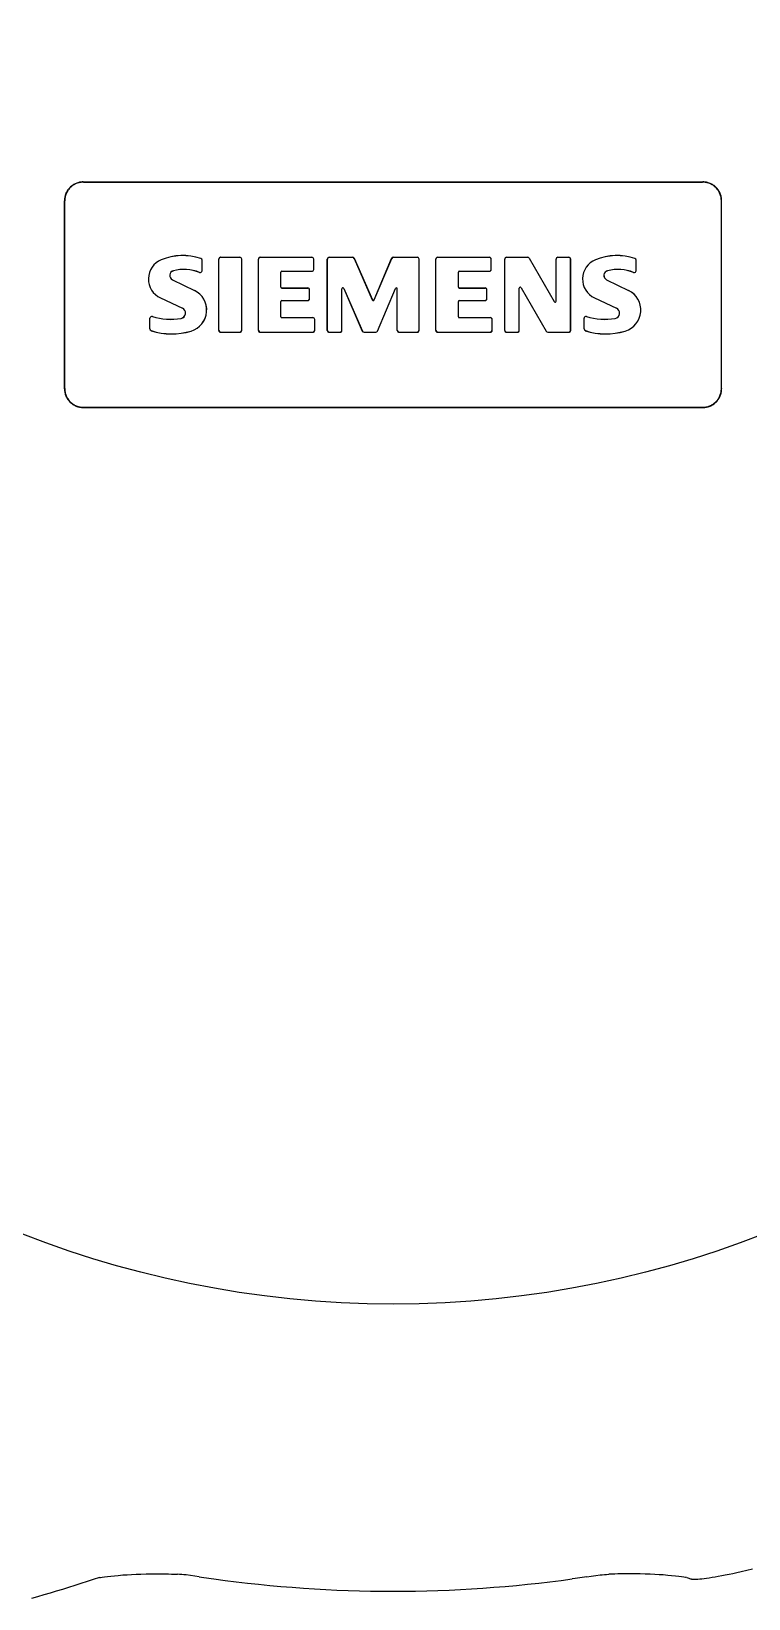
# Model space of a CAD drawing. Header units: millimetres. Extents: x -139278 to 641613, y -260926 to 217780.
# Drawn here: x 43753.3 to 43906.3, y 13745.1 to 14079.6 of the extents above; entities that cross this region are included whole.
import ezdxf

# ---------------------------------------------------------------- set-up
doc = ezdxf.new("R2010")
doc.units = ezdxf.units.MM

msp = doc.modelspace()

# ---------------------------------------------------------------- linework, layer by layer
for p, q in [((43760.401, 14044.213), (43760.367, 14044.019)), ((43760.444, 14044.405), (43760.401, 14044.213)), ((43760.453, 14044.16), (43760.42, 14043.967)), ((43760.496, 14044.594), (43760.444, 14044.405)), ((43760.496, 14044.352), (43760.453, 14044.16)), ((43760.558, 14044.78), (43760.496, 14044.594)), ((43760.549, 14044.541), (43760.496, 14044.352)), ((43760.61, 14044.728), (43760.549, 14044.541)), ((43760.629, 14044.964), (43760.558, 14044.78)), ((43760.681, 14044.911), (43760.61, 14044.728)), ((43760.708, 14045.143), (43760.629, 14044.964)), ((43760.761, 14045.091), (43760.681, 14044.911)), ((43760.797, 14045.319), (43760.708, 14045.143)), ((43760.849, 14045.266), (43760.761, 14045.091)), ((43760.893, 14045.49), (43760.797, 14045.319)), ((43760.946, 14045.437), (43760.849, 14045.266)), ((43760.998, 14045.656), (43760.893, 14045.49)), ((43761.051, 14045.603), (43760.946, 14045.437)), ((43761.112, 14045.816), (43760.998, 14045.656)), ((43761.164, 14045.764), (43761.051, 14045.603)), ((43761.232, 14045.971), (43761.112, 14045.816)), ((43761.285, 14045.919), (43761.164, 14045.764)), ((43761.361, 14046.12), (43761.232, 14045.971)), ((43761.413, 14046.067), (43761.285, 14045.919)), ((43761.496, 14046.262), (43761.361, 14046.12)), ((43761.549, 14046.21), (43761.413, 14046.067)), ((43761.638, 14046.397), (43761.496, 14046.262)), ((43761.691, 14046.345), (43761.549, 14046.21)), ((43761.787, 14046.526), (43761.638, 14046.397)), ((43761.84, 14046.473), (43761.691, 14046.345)), ((43761.942, 14046.647), (43761.787, 14046.526)), ((43761.994, 14046.594), (43761.84, 14046.473)), ((43762.103, 14046.76), (43761.942, 14046.647)), ((43762.155, 14046.707), (43761.994, 14046.594)), ((43762.269, 14046.865), (43762.103, 14046.76)), ((43762.321, 14046.812), (43762.155, 14046.707)), ((43762.439, 14046.962), (43762.269, 14046.865)), ((43762.492, 14046.909), (43762.321, 14046.812)), ((43762.615, 14047.05), (43762.439, 14046.962)), ((43762.667, 14046.998), (43762.492, 14046.909)), ((43762.795, 14047.13), (43762.615, 14047.05)), ((43762.847, 14047.077), (43762.667, 14046.998)), ((43762.978, 14047.2), (43762.795, 14047.13)), ((43763.03, 14047.148), (43762.847, 14047.077)), ((43763.164, 14047.262), (43762.978, 14047.2)), ((43763.217, 14047.209), (43763.03, 14047.148)), ((43763.354, 14047.314), (43763.164, 14047.262)), ((43763.406, 14047.262), (43763.217, 14047.209)), ((43763.545, 14047.357), (43763.354, 14047.314)), ((43763.598, 14047.305), (43763.406, 14047.262)), ((43763.739, 14047.391), (43763.545, 14047.357)), ((43763.791, 14047.338), (43763.598, 14047.305)), ((43763.934, 14047.415), (43763.739, 14047.391)), ((43763.986, 14047.363), (43763.791, 14047.338)), ((43764.13, 14047.429), (43763.934, 14047.415)), ((43764.182, 14047.377), (43763.986, 14047.363)), ((43764.326, 14047.434), (43764.13, 14047.429)), ((43764.379, 14047.382), (43764.182, 14047.377)), ((43764.326, 14047.434), (43764.379, 14047.382)), ((43764.326, 14047.434), (43896.523, 14047.434)), ((43764.379, 14047.382), (43896.471, 14047.382)), ((43896.471, 14047.382), (43896.523, 14047.434)), ((43896.667, 14047.377), (43896.471, 14047.382)), ((43896.719, 14047.429), (43896.523, 14047.434)), ((43896.863, 14047.363), (43896.667, 14047.377)), ((43896.915, 14047.415), (43896.719, 14047.429)), ((43897.058, 14047.338), (43896.863, 14047.363)), ((43897.11, 14047.391), (43896.915, 14047.415)), ((43897.251, 14047.305), (43897.058, 14047.338)), ((43897.304, 14047.357), (43897.11, 14047.391)), ((43897.443, 14047.262), (43897.251, 14047.305)), ((43897.496, 14047.314), (43897.304, 14047.357)), ((43897.632, 14047.209), (43897.443, 14047.262)), ((43897.685, 14047.262), (43897.496, 14047.314)), ((43897.819, 14047.148), (43897.632, 14047.209)), ((43897.871, 14047.2), (43897.685, 14047.262)), ((43898.002, 14047.077), (43897.819, 14047.148)), ((43898.055, 14047.13), (43897.871, 14047.2)), ((43898.182, 14046.998), (43898.002, 14047.077)), ((43898.234, 14047.05), (43898.055, 14047.13)), ((43898.357, 14046.909), (43898.182, 14046.998)), ((43898.41, 14046.962), (43898.234, 14047.05)), ((43898.528, 14046.812), (43898.357, 14046.909)), ((43898.581, 14046.865), (43898.41, 14046.962)), ((43898.694, 14046.707), (43898.528, 14046.812)), ((43898.747, 14046.76), (43898.581, 14046.865)), ((43898.855, 14046.594), (43898.694, 14046.707)), ((43898.907, 14046.647), (43898.747, 14046.76)), ((43899.01, 14046.473), (43898.855, 14046.594)), ((43899.062, 14046.526), (43898.907, 14046.647)), ((43899.158, 14046.345), (43899.01, 14046.473)), ((43899.211, 14046.397), (43899.062, 14046.526)), ((43899.301, 14046.21), (43899.158, 14046.345)), ((43899.353, 14046.262), (43899.211, 14046.397)), ((43899.436, 14046.067), (43899.301, 14046.21)), ((43899.488, 14046.12), (43899.353, 14046.262)), ((43899.564, 14045.919), (43899.436, 14046.067)), ((43899.617, 14045.971), (43899.488, 14046.12)), ((43899.685, 14045.764), (43899.564, 14045.919)), ((43899.738, 14045.816), (43899.617, 14045.971)), ((43899.798, 14045.603), (43899.685, 14045.764)), ((43899.851, 14045.656), (43899.738, 14045.816)), ((43899.903, 14045.437), (43899.798, 14045.603)), ((43899.956, 14045.49), (43899.851, 14045.656)), ((43900, 14045.266), (43899.903, 14045.437)), ((43900.053, 14045.319), (43899.956, 14045.49)), ((43900.089, 14045.091), (43900, 14045.266)), ((43900.141, 14045.143), (43900.053, 14045.319)), ((43900.168, 14044.911), (43900.089, 14045.091)), ((43900.221, 14044.964), (43900.141, 14045.143)), ((43900.239, 14044.728), (43900.168, 14044.911)), ((43900.291, 14044.78), (43900.221, 14044.964)), ((43900.3, 14044.541), (43900.239, 14044.728)), ((43900.353, 14044.594), (43900.291, 14044.78)), ((43900.353, 14044.352), (43900.3, 14044.541)), ((43900.405, 14044.405), (43900.353, 14044.594)), ((43900.396, 14044.16), (43900.353, 14044.352)), ((43900.429, 14043.967), (43900.396, 14044.16)), ((43900.448, 14044.213), (43900.405, 14044.405)), ((43900.482, 14044.019), (43900.448, 14044.213)), ((43760.329, 14043.628), (43760.324, 14043.432)), ((43760.324, 14043.432), (43760.376, 14043.38)), ((43760.324, 14003.298), (43760.324, 14043.432)), ((43760.343, 14043.824), (43760.329, 14043.628)), ((43760.367, 14044.019), (43760.343, 14043.824)), ((43760.381, 14043.576), (43760.376, 14043.38)), ((43760.376, 14003.351), (43760.376, 14043.38)), ((43760.396, 14043.772), (43760.381, 14043.576)), ((43760.42, 14043.967), (43760.396, 14043.772)), ((43900.453, 14043.772), (43900.429, 14043.967)), ((43900.468, 14043.576), (43900.453, 14043.772)), ((43900.473, 14043.38), (43900.468, 14043.576)), ((43900.473, 14043.38), (43900.525, 14043.432)), ((43900.473, 14003.351), (43900.473, 14043.38)), ((43900.506, 14043.824), (43900.482, 14044.019)), ((43900.52, 14043.628), (43900.506, 14043.824)), ((43900.525, 14043.432), (43900.52, 14043.628)), ((43900.525, 14003.298), (43900.525, 14043.432)), ((43780.983, 14030.818), (43780.986, 14030.81)), ((43789.406, 14031.081), (43789.409, 14031.089)), ((43793.243, 14030.97), (43793.252, 14030.97)), ((43793.243, 14015.76), (43793.243, 14030.97)), ((43793.252, 14015.76), (43793.252, 14030.97)), ((43793.644, 14031.362), (43793.644, 14031.371)), ((43793.644, 14031.371), (43797.741, 14031.371)), ((43793.644, 14031.362), (43797.741, 14031.362)), ((43797.741, 14031.362), (43797.741, 14031.371)), ((43798.133, 14030.97), (43798.141, 14030.97)), ((43798.133, 14015.76), (43798.133, 14030.97)), ((43798.141, 14015.76), (43798.141, 14030.97)), ((43801.704, 14030.97), (43801.712, 14030.97)), ((43801.704, 14015.76), (43801.704, 14030.97)), ((43801.712, 14015.76), (43801.712, 14030.97)), ((43802.104, 14031.362), (43802.104, 14031.371)), ((43802.104, 14031.371), (43813.103, 14031.371)), ((43802.104, 14031.362), (43813.103, 14031.362)), ((43813.103, 14031.362), (43813.103, 14031.371)), ((43813.495, 14030.97), (43813.504, 14030.97)), ((43813.495, 14028.762), (43813.495, 14030.97)), ((43813.504, 14028.762), (43813.504, 14030.97)), ((43816.398, 14030.97), (43816.407, 14030.97)), ((43816.398, 14015.76), (43816.398, 14030.97)), ((43816.407, 14015.76), (43816.407, 14030.97)), ((43816.798, 14031.362), (43816.798, 14031.371)), ((43816.798, 14031.371), (43821.778, 14031.371)), ((43816.798, 14031.362), (43821.778, 14031.362)), ((43821.778, 14031.362), (43821.778, 14031.371)), ((43822.137, 14031.127), (43822.145, 14031.13)), ((43822.137, 14031.127), (43826, 14022.241)), ((43822.145, 14031.13), (43826.008, 14022.245)), ((43826.376, 14022.247), (43830.121, 14031.126)), ((43826.384, 14022.244), (43830.129, 14031.123)), ((43830.121, 14031.126), (43830.129, 14031.123)), ((43830.489, 14031.362), (43830.489, 14031.371)), ((43830.489, 14031.371), (43835.59, 14031.371)), ((43830.489, 14031.362), (43835.59, 14031.362)), ((43835.59, 14031.362), (43835.59, 14031.371)), ((43835.982, 14030.97), (43835.991, 14030.97)), ((43835.982, 14015.76), (43835.982, 14030.97)), ((43835.991, 14015.76), (43835.991, 14030.97)), ((43839.553, 14030.97), (43839.562, 14030.97)), ((43839.553, 14015.76), (43839.553, 14030.97)), ((43839.562, 14015.76), (43839.562, 14030.97)), ((43839.953, 14031.362), (43839.953, 14031.371)), ((43839.953, 14031.371), (43850.953, 14031.371)), ((43839.953, 14031.362), (43850.953, 14031.362)), ((43850.953, 14031.362), (43850.953, 14031.371)), ((43851.344, 14028.762), (43851.344, 14030.97)), ((43851.344, 14030.97), (43851.353, 14030.97)), ((43851.353, 14028.762), (43851.353, 14030.97)), ((43854.247, 14015.76), (43854.247, 14030.97)), ((43854.247, 14030.97), (43854.256, 14030.97)), ((43854.256, 14015.76), (43854.256, 14030.97)), ((43854.648, 14031.371), (43859.147, 14031.371)), ((43854.648, 14031.362), (43854.648, 14031.371)), ((43854.648, 14031.362), (43859.147, 14031.362)), ((43859.147, 14031.362), (43859.147, 14031.371)), ((43859.487, 14031.166), (43859.495, 14031.17)), ((43859.487, 14031.166), (43864.82, 14021.884)), ((43859.495, 14031.17), (43864.828, 14021.888)), ((43865.201, 14021.988), (43865.201, 14030.97)), ((43865.201, 14030.97), (43865.21, 14030.97)), ((43865.21, 14021.988), (43865.21, 14030.97)), ((43865.602, 14031.371), (43867.918, 14031.371)), ((43865.602, 14031.362), (43865.602, 14031.371)), ((43865.602, 14031.362), (43867.918, 14031.362)), ((43867.918, 14031.362), (43867.918, 14031.371)), ((43868.31, 14015.76), (43868.31, 14030.97)), ((43868.31, 14030.97), (43868.318, 14030.97)), ((43868.318, 14015.76), (43868.318, 14030.97)), ((43873.602, 14030.818), (43873.605, 14030.81)), ((43882.025, 14031.081), (43882.028, 14031.089)), ((43783.556, 14028.482), (43783.558, 14028.473)), ((43789.13, 14028.11), (43789.133, 14028.118)), ((43789.672, 14030.71), (43789.681, 14030.71)), ((43789.672, 14028.481), (43789.672, 14030.71)), ((43789.672, 14028.481), (43789.681, 14028.481)), ((43789.681, 14028.481), (43789.681, 14030.71)), ((43806.504, 14028.162), (43806.513, 14028.162)), ((43806.504, 14025), (43806.504, 14028.162)), ((43806.513, 14025), (43806.513, 14028.162)), ((43806.713, 14028.362), (43806.713, 14028.371)), ((43806.713, 14028.371), (43813.103, 14028.371)), ((43806.713, 14028.362), (43813.103, 14028.362)), ((43813.103, 14028.362), (43813.103, 14028.371)), ((43813.495, 14028.762), (43813.504, 14028.762)), ((43844.353, 14025), (43844.353, 14028.162)), ((43844.353, 14028.162), (43844.362, 14028.162)), ((43844.362, 14025), (43844.362, 14028.162)), ((43844.562, 14028.371), (43850.953, 14028.371)), ((43844.562, 14028.362), (43844.562, 14028.371)), ((43844.562, 14028.362), (43850.953, 14028.362)), ((43850.953, 14028.362), (43850.953, 14028.371)), ((43851.344, 14028.762), (43851.353, 14028.762)), ((43876.175, 14028.482), (43876.177, 14028.473)), ((43881.749, 14028.11), (43881.752, 14028.118)), ((43882.292, 14030.71), (43882.3, 14030.71)), ((43882.292, 14028.481), (43882.292, 14030.71)), ((43882.292, 14028.481), (43882.3, 14028.481)), ((43882.3, 14028.481), (43882.3, 14030.71)), ((43783.365, 14026.556), (43783.369, 14026.564)), ((43783.365, 14026.556), (43788.045, 14024.272)), ((43783.369, 14026.564), (43788.049, 14024.28)), ((43788.045, 14024.272), (43788.049, 14024.28)), ((43806.504, 14025), (43806.513, 14025)), ((43806.713, 14024.791), (43806.713, 14024.8)), ((43806.713, 14024.8), (43812.213, 14024.8)), ((43806.713, 14024.791), (43812.213, 14024.791)), ((43812.213, 14024.791), (43812.213, 14024.8)), ((43812.604, 14024.4), (43812.613, 14024.4)), ((43812.604, 14022.528), (43812.604, 14024.4)), ((43812.613, 14022.528), (43812.613, 14024.4)), ((43819.506, 14024.639), (43819.515, 14024.639)), ((43819.506, 14015.76), (43819.506, 14024.639)), ((43819.515, 14015.76), (43819.515, 14024.639)), ((43819.899, 14024.719), (43819.907, 14024.722)), ((43819.899, 14024.719), (43823.863, 14015.6)), ((43819.907, 14024.722), (43823.871, 14015.604)), ((43827.091, 14015.608), (43830.923, 14024.693)), ((43827.099, 14015.604), (43830.931, 14024.689)), ((43830.923, 14024.693), (43830.931, 14024.689)), ((43831.315, 14024.612), (43831.324, 14024.612)), ((43831.315, 14015.76), (43831.315, 14024.612)), ((43831.324, 14015.76), (43831.324, 14024.612)), ((43844.353, 14025), (43844.362, 14025)), ((43844.562, 14024.8), (43850.062, 14024.8)), ((43844.562, 14024.791), (43844.562, 14024.8)), ((43844.562, 14024.791), (43850.062, 14024.791)), ((43850.062, 14024.791), (43850.062, 14024.8)), ((43850.454, 14022.528), (43850.454, 14024.4)), ((43850.454, 14024.4), (43850.462, 14024.4)), ((43850.462, 14022.528), (43850.462, 14024.4)), ((43857.356, 14015.76), (43857.356, 14024.762)), ((43857.356, 14024.762), (43857.364, 14024.762)), ((43857.364, 14015.76), (43857.364, 14024.762)), ((43857.738, 14024.862), (43857.746, 14024.866)), ((43857.738, 14024.862), (43863.082, 14015.561)), ((43857.746, 14024.866), (43863.09, 14015.565)), ((43875.984, 14026.556), (43875.988, 14026.564)), ((43875.984, 14026.556), (43880.665, 14024.272)), ((43875.988, 14026.564), (43880.668, 14024.28)), ((43880.665, 14024.272), (43880.668, 14024.28)), ((43780.804, 14022.667), (43780.808, 14022.675)), ((43780.804, 14022.667), (43785.469, 14020.507)), ((43780.808, 14022.675), (43785.473, 14020.515)), ((43806.504, 14021.928), (43806.513, 14021.928)), ((43806.504, 14018.677), (43806.504, 14021.928)), ((43806.513, 14018.677), (43806.513, 14021.928)), ((43806.713, 14022.128), (43806.713, 14022.137)), ((43806.713, 14022.137), (43812.213, 14022.137)), ((43806.713, 14022.128), (43812.213, 14022.128)), ((43812.213, 14022.128), (43812.213, 14022.137)), ((43812.604, 14022.528), (43812.613, 14022.528)), ((43826, 14022.241), (43826.008, 14022.245)), ((43826.376, 14022.247), (43826.384, 14022.244)), ((43844.353, 14018.677), (43844.353, 14021.928)), ((43844.353, 14021.928), (43844.362, 14021.928)), ((43844.362, 14018.677), (43844.362, 14021.928)), ((43844.562, 14022.137), (43850.062, 14022.137)), ((43844.562, 14022.128), (43844.562, 14022.137)), ((43844.562, 14022.128), (43850.062, 14022.128)), ((43850.062, 14022.128), (43850.062, 14022.137)), ((43850.454, 14022.528), (43850.462, 14022.528)), ((43864.82, 14021.884), (43864.828, 14021.888)), ((43865.201, 14021.988), (43865.21, 14021.988)), ((43873.423, 14022.667), (43873.427, 14022.675)), ((43873.423, 14022.667), (43878.089, 14020.507)), ((43873.427, 14022.675), (43878.092, 14020.515)), ((43778.549, 14018.339), (43778.558, 14018.339)), ((43778.549, 14016.074), (43778.549, 14018.339)), ((43778.558, 14016.074), (43778.558, 14018.339)), ((43779.068, 14018.712), (43779.071, 14018.721)), ((43785.187, 14018.317), (43785.188, 14018.308)), ((43785.469, 14020.507), (43785.473, 14020.515)), ((43806.504, 14018.677), (43806.513, 14018.677)), ((43806.713, 14018.468), (43806.713, 14018.477)), ((43806.713, 14018.477), (43813.326, 14018.477)), ((43806.713, 14018.468), (43813.326, 14018.468)), ((43813.326, 14018.468), (43813.326, 14018.477)), ((43813.718, 14018.076), (43813.726, 14018.076)), ((43813.718, 14015.76), (43813.718, 14018.076)), ((43813.726, 14015.76), (43813.726, 14018.076)), ((43844.353, 14018.677), (43844.362, 14018.677)), ((43844.562, 14018.477), (43851.175, 14018.477)), ((43844.562, 14018.468), (43844.562, 14018.477)), ((43844.562, 14018.468), (43851.175, 14018.468)), ((43851.175, 14018.468), (43851.175, 14018.477)), ((43851.567, 14015.76), (43851.567, 14018.076)), ((43851.567, 14018.076), (43851.576, 14018.076)), ((43851.576, 14015.76), (43851.576, 14018.076)), ((43871.168, 14018.339), (43871.177, 14018.339)), ((43871.168, 14016.074), (43871.168, 14018.339)), ((43871.177, 14016.074), (43871.177, 14018.339)), ((43871.687, 14018.712), (43871.69, 14018.721)), ((43877.806, 14018.317), (43877.808, 14018.308)), ((43878.089, 14020.507), (43878.092, 14020.515)), ((43778.549, 14016.074), (43778.558, 14016.074)), ((43778.826, 14015.693), (43778.829, 14015.701)), ((43787.337, 14015.61), (43787.34, 14015.602)), ((43793.243, 14015.76), (43793.252, 14015.76)), ((43793.644, 14015.36), (43793.644, 14015.368)), ((43793.644, 14015.368), (43797.741, 14015.368)), ((43793.644, 14015.36), (43797.741, 14015.36)), ((43797.741, 14015.36), (43797.741, 14015.368)), ((43798.133, 14015.76), (43798.141, 14015.76)), ((43801.704, 14015.76), (43801.712, 14015.76)), ((43802.104, 14015.36), (43802.104, 14015.368)), ((43802.104, 14015.368), (43813.326, 14015.368)), ((43802.104, 14015.36), (43813.326, 14015.36)), ((43813.326, 14015.36), (43813.326, 14015.368)), ((43813.718, 14015.76), (43813.726, 14015.76)), ((43816.398, 14015.76), (43816.407, 14015.76)), ((43816.798, 14015.36), (43816.798, 14015.368)), ((43816.798, 14015.368), (43819.115, 14015.368)), ((43816.798, 14015.36), (43819.115, 14015.36)), ((43819.115, 14015.36), (43819.115, 14015.368)), ((43819.506, 14015.76), (43819.515, 14015.76)), ((43823.863, 14015.6), (43823.871, 14015.604)), ((43824.23, 14015.36), (43824.23, 14015.368)), ((43824.23, 14015.368), (43826.73, 14015.368)), ((43824.23, 14015.36), (43826.73, 14015.36)), ((43826.73, 14015.36), (43826.73, 14015.368)), ((43827.091, 14015.608), (43827.099, 14015.604)), ((43831.315, 14015.76), (43831.324, 14015.76)), ((43831.715, 14015.36), (43831.715, 14015.368)), ((43831.715, 14015.368), (43835.59, 14015.368)), ((43831.715, 14015.36), (43835.59, 14015.36)), ((43835.59, 14015.36), (43835.59, 14015.368)), ((43835.982, 14015.76), (43835.991, 14015.76)), ((43839.553, 14015.76), (43839.562, 14015.76)), ((43839.953, 14015.36), (43839.953, 14015.368)), ((43839.953, 14015.368), (43851.175, 14015.368)), ((43839.953, 14015.36), (43851.175, 14015.36)), ((43851.175, 14015.36), (43851.175, 14015.368)), ((43851.567, 14015.76), (43851.576, 14015.76)), ((43854.247, 14015.76), (43854.256, 14015.76)), ((43854.648, 14015.368), (43856.964, 14015.368)), ((43854.648, 14015.36), (43854.648, 14015.368)), ((43854.648, 14015.36), (43856.964, 14015.36)), ((43856.964, 14015.36), (43856.964, 14015.368)), ((43857.356, 14015.76), (43857.364, 14015.76)), ((43863.082, 14015.561), (43863.09, 14015.565)), ((43863.429, 14015.368), (43867.918, 14015.368)), ((43863.429, 14015.36), (43863.429, 14015.368)), ((43863.429, 14015.36), (43867.918, 14015.36)), ((43867.918, 14015.36), (43867.918, 14015.368)), ((43868.31, 14015.76), (43868.318, 14015.76)), ((43871.168, 14016.074), (43871.177, 14016.074)), ((43871.445, 14015.693), (43871.448, 14015.701)), ((43879.956, 14015.61), (43879.959, 14015.602)), ((43760.324, 14003.298), (43760.376, 14003.351)), ((43760.324, 14003.298), (43760.329, 14003.102)), ((43760.329, 14003.102), (43760.343, 14002.906)), ((43760.343, 14002.906), (43760.367, 14002.711)), ((43760.367, 14002.711), (43760.401, 14002.518)), ((43760.376, 14003.351), (43760.381, 14003.154)), ((43760.381, 14003.154), (43760.396, 14002.959)), ((43760.396, 14002.959), (43760.42, 14002.764)), ((43760.401, 14002.518), (43760.444, 14002.326)), ((43760.42, 14002.764), (43760.453, 14002.57)), ((43760.444, 14002.326), (43760.496, 14002.137)), ((43760.453, 14002.57), (43760.496, 14002.378)), ((43760.496, 14002.378), (43760.549, 14002.189)), ((43760.496, 14002.137), (43760.558, 14001.95)), ((43760.549, 14002.189), (43760.61, 14002.003)), ((43760.558, 14001.95), (43760.629, 14001.767)), ((43760.61, 14002.003), (43760.681, 14001.819)), ((43760.629, 14001.767), (43760.708, 14001.587)), ((43760.681, 14001.819), (43760.761, 14001.64)), ((43760.708, 14001.587), (43760.797, 14001.412)), ((43760.761, 14001.64), (43760.849, 14001.464)), ((43760.797, 14001.412), (43760.893, 14001.241)), ((43760.849, 14001.464), (43760.946, 14001.293)), ((43760.893, 14001.241), (43760.998, 14001.075)), ((43760.946, 14001.293), (43761.051, 14001.127)), ((43760.998, 14001.075), (43761.112, 14000.914)), ((43761.051, 14001.127), (43761.164, 14000.967)), ((43761.112, 14000.914), (43761.232, 14000.759)), ((43761.164, 14000.967), (43761.285, 14000.812)), ((43761.232, 14000.759), (43761.361, 14000.611)), ((43761.285, 14000.812), (43761.413, 14000.663)), ((43761.413, 14000.663), (43761.549, 14000.521)), ((43899.301, 14000.521), (43899.436, 14000.663)), ((43899.436, 14000.663), (43899.564, 14000.812)), ((43899.488, 14000.611), (43899.617, 14000.759)), ((43899.564, 14000.812), (43899.685, 14000.967)), ((43899.617, 14000.759), (43899.738, 14000.914)), ((43899.685, 14000.967), (43899.798, 14001.127)), ((43899.738, 14000.914), (43899.851, 14001.075)), ((43899.798, 14001.127), (43899.903, 14001.293)), ((43899.851, 14001.075), (43899.956, 14001.241)), ((43899.903, 14001.293), (43900, 14001.464)), ((43899.956, 14001.241), (43900.053, 14001.412)), ((43900, 14001.464), (43900.089, 14001.64)), ((43900.053, 14001.412), (43900.141, 14001.587)), ((43900.089, 14001.64), (43900.168, 14001.819)), ((43900.141, 14001.587), (43900.221, 14001.767)), ((43900.168, 14001.819), (43900.239, 14002.003)), ((43900.221, 14001.767), (43900.291, 14001.95)), ((43900.239, 14002.003), (43900.3, 14002.189)), ((43900.291, 14001.95), (43900.353, 14002.137)), ((43900.3, 14002.189), (43900.353, 14002.378)), ((43900.353, 14002.378), (43900.396, 14002.57)), ((43900.353, 14002.137), (43900.405, 14002.326)), ((43900.396, 14002.57), (43900.429, 14002.764)), ((43900.405, 14002.326), (43900.448, 14002.518)), ((43900.429, 14002.764), (43900.453, 14002.959)), ((43900.448, 14002.518), (43900.482, 14002.711)), ((43900.453, 14002.959), (43900.468, 14003.154)), ((43900.468, 14003.154), (43900.473, 14003.351)), ((43900.473, 14003.351), (43900.525, 14003.298)), ((43900.482, 14002.711), (43900.506, 14002.906)), ((43900.506, 14002.906), (43900.52, 14003.102)), ((43900.52, 14003.102), (43900.525, 14003.298)), ((43761.361, 14000.611), (43761.496, 14000.468)), ((43761.496, 14000.468), (43761.638, 14000.333)), ((43761.549, 14000.521), (43761.691, 14000.385)), ((43761.638, 14000.333), (43761.787, 14000.205)), ((43761.691, 14000.385), (43761.84, 14000.257)), ((43761.787, 14000.205), (43761.942, 14000.084)), ((43761.84, 14000.257), (43761.994, 14000.136)), ((43761.942, 14000.084), (43762.103, 13999.971)), ((43761.994, 14000.136), (43762.155, 14000.023)), ((43762.103, 13999.971), (43762.269, 13999.866)), ((43762.155, 14000.023), (43762.321, 13999.918)), ((43762.269, 13999.866), (43762.439, 13999.769)), ((43762.321, 13999.918), (43762.492, 13999.821)), ((43762.439, 13999.769), (43762.615, 13999.681)), ((43762.492, 13999.821), (43762.667, 13999.733)), ((43762.615, 13999.681), (43762.795, 13999.601)), ((43762.667, 13999.733), (43762.847, 13999.653)), ((43762.795, 13999.601), (43762.978, 13999.53)), ((43762.847, 13999.653), (43763.03, 13999.583)), ((43762.978, 13999.53), (43763.164, 13999.469)), ((43763.03, 13999.583), (43763.217, 13999.521)), ((43763.164, 13999.469), (43763.354, 13999.416)), ((43763.217, 13999.521), (43763.406, 13999.469)), ((43763.354, 13999.416), (43763.545, 13999.373)), ((43763.406, 13999.469), (43763.598, 13999.426)), ((43763.545, 13999.373), (43763.739, 13999.34)), ((43763.598, 13999.426), (43763.791, 13999.392)), ((43763.739, 13999.34), (43763.934, 13999.316)), ((43763.791, 13999.392), (43763.986, 13999.368)), ((43763.934, 13999.316), (43764.13, 13999.301)), ((43763.986, 13999.368), (43764.182, 13999.354)), ((43764.13, 13999.301), (43764.326, 13999.296)), ((43764.182, 13999.354), (43764.379, 13999.349)), ((43764.326, 13999.296), (43764.379, 13999.349)), ((43764.326, 13999.296), (43896.523, 13999.296)), ((43764.379, 13999.349), (43896.471, 13999.349)), ((43896.471, 13999.349), (43896.667, 13999.354)), ((43896.471, 13999.349), (43896.523, 13999.296)), ((43896.523, 13999.296), (43896.719, 13999.301)), ((43896.667, 13999.354), (43896.863, 13999.368)), ((43896.719, 13999.301), (43896.915, 13999.316)), ((43896.863, 13999.368), (43897.058, 13999.392)), ((43896.915, 13999.316), (43897.11, 13999.34)), ((43897.058, 13999.392), (43897.251, 13999.426)), ((43897.11, 13999.34), (43897.304, 13999.373)), ((43897.251, 13999.426), (43897.443, 13999.469)), ((43897.304, 13999.373), (43897.496, 13999.416)), ((43897.443, 13999.469), (43897.632, 13999.521)), ((43897.496, 13999.416), (43897.685, 13999.469)), ((43897.632, 13999.521), (43897.819, 13999.583)), ((43897.685, 13999.469), (43897.871, 13999.53)), ((43897.819, 13999.583), (43898.002, 13999.653)), ((43897.871, 13999.53), (43898.055, 13999.601)), ((43898.002, 13999.653), (43898.182, 13999.733)), ((43898.055, 13999.601), (43898.234, 13999.681)), ((43898.182, 13999.733), (43898.357, 13999.821)), ((43898.234, 13999.681), (43898.41, 13999.769)), ((43898.357, 13999.821), (43898.528, 13999.918)), ((43898.41, 13999.769), (43898.581, 13999.866)), ((43898.528, 13999.918), (43898.694, 14000.023)), ((43898.581, 13999.866), (43898.747, 13999.971)), ((43898.694, 14000.023), (43898.855, 14000.136)), ((43898.747, 13999.971), (43898.907, 14000.084)), ((43898.855, 14000.136), (43899.01, 14000.257)), ((43898.907, 14000.084), (43899.062, 14000.205)), ((43899.01, 14000.257), (43899.158, 14000.385)), ((43899.062, 14000.205), (43899.211, 14000.333)), ((43899.158, 14000.385), (43899.301, 14000.521)), ((43899.211, 14000.333), (43899.353, 14000.468)), ((43899.353, 14000.468), (43899.488, 14000.611)), ((43768.874, 13749.767), (43769.48, 13749.843)), ((43769.48, 13749.843), (43770.2, 13749.924)), ((43770.2, 13749.924), (43771.03, 13750.007)), ((43771.03, 13750.007), (43771.77, 13750.074)), ((43771.77, 13750.074), (43772.785, 13750.155)), ((43772.785, 13750.155), (43773.665, 13750.217)), ((43773.665, 13750.217), (43774.603, 13750.273)), ((43774.603, 13750.273), (43775.595, 13750.322)), ((43775.595, 13750.322), (43776.638, 13750.362)), ((43776.638, 13750.362), (43777.728, 13750.393)), ((43777.728, 13750.393), (43778.863, 13750.412)), ((43778.863, 13750.412), (43780.038, 13750.417)), ((43780.038, 13750.417), (43781.25, 13750.407)), ((43781.25, 13750.407), (43781.868, 13750.396)), ((43781.868, 13750.396), (43782.495, 13750.38)), ((43782.495, 13750.38), (43783.129, 13750.36)), ((43783.129, 13750.36), (43783.769, 13750.336)), ((43783.769, 13750.336), (43784.417, 13750.306)), ((43784.874, 13750.279), (43784.417, 13750.306)), ((43785.333, 13750.244), (43784.874, 13750.279)), ((43785.794, 13750.201), (43785.333, 13750.244)), ((43786.258, 13750.152), (43785.794, 13750.201)), ((43787.19, 13750.04), (43786.258, 13750.152)), ((43788.128, 13749.914), (43787.19, 13750.04)), ((43789.072, 13749.78), (43788.128, 13749.914)), ((43871.778, 13749.78), (43872.721, 13749.914)), ((43872.721, 13749.914), (43873.66, 13750.04)), ((43873.66, 13750.04), (43874.591, 13750.152)), ((43874.591, 13750.152), (43875.055, 13750.201)), ((43875.055, 13750.201), (43875.516, 13750.244)), ((43875.516, 13750.244), (43875.975, 13750.279)), ((43875.975, 13750.279), (43876.433, 13750.306)), ((43877.08, 13750.336), (43876.433, 13750.306)), ((43877.72, 13750.36), (43877.08, 13750.336)), ((43878.354, 13750.38), (43877.72, 13750.36)), ((43878.981, 13750.396), (43878.354, 13750.38)), ((43879.599, 13750.407), (43878.981, 13750.396)), ((43880.811, 13750.417), (43879.599, 13750.407)), ((43881.986, 13750.412), (43880.811, 13750.417)), ((43883.121, 13750.393), (43881.986, 13750.412)), ((43884.212, 13750.362), (43883.121, 13750.393)), ((43885.255, 13750.322), (43884.212, 13750.362)), ((43886.247, 13750.273), (43885.255, 13750.322)), ((43887.184, 13750.217), (43886.247, 13750.273)), ((43888.064, 13750.155), (43887.184, 13750.217)), ((43889.079, 13750.074), (43888.064, 13750.155)), ((43889.819, 13750.007), (43889.079, 13750.074)), ((43890.649, 13749.924), (43889.819, 13750.007)), ((43891.369, 13749.843), (43890.649, 13749.924)), ((43891.975, 13749.767), (43891.369, 13749.843)), ((43899.818, 13749.816), (43899.132, 13749.697)), ((43900.543, 13749.949), (43899.818, 13749.816)), ((43901.303, 13750.095), (43900.543, 13749.949)), ((43902.099, 13750.253), (43901.303, 13750.095)), ((43902.929, 13750.425), (43902.099, 13750.253)), ((43903.791, 13750.611), (43902.929, 13750.425)), ((43904.683, 13750.809), (43903.791, 13750.611)), ((43905.924, 13751.095), (43904.683, 13750.809)), ((43907.134, 13751.386), (43905.924, 13751.095)), ((43758.561, 13746.68), (43757.238, 13746.28)), ((43759.882, 13747.084), (43758.561, 13746.68)), ((43761.201, 13747.491), (43759.882, 13747.084)), ((43762.518, 13747.902), (43761.201, 13747.491)), ((43763.833, 13748.317), (43762.518, 13747.902)), ((43765.146, 13748.736), (43763.833, 13748.317)), ((43766.456, 13749.158), (43765.146, 13748.736)), ((43767.764, 13749.585), (43766.456, 13749.158)), ((43767.82, 13749.6), (43768.022, 13749.64)), ((43768.022, 13749.64), (43768.387, 13749.699)), ((43768.387, 13749.699), (43768.874, 13749.767)), ((43789.072, 13749.78), (43791.584, 13749.423)), ((43791.584, 13749.423), (43792.215, 13749.335)), ((43869.265, 13749.423), (43868.634, 13749.335)), ((43871.778, 13749.78), (43869.265, 13749.423)), ((43892.462, 13749.699), (43891.975, 13749.767)), ((43892.827, 13749.64), (43892.462, 13749.699)), ((43893.029, 13749.6), (43892.827, 13749.64)), ((43893.085, 13749.585), (43894.12, 13749.247)), ((43894.184, 13749.23), (43894.12, 13749.247)), ((43894.26, 13749.215), (43894.184, 13749.23)), ((43894.348, 13749.203), (43894.26, 13749.215)), ((43894.558, 13749.188), (43894.348, 13749.203)), ((43894.816, 13749.185), (43894.558, 13749.188)), ((43895.119, 13749.193), (43894.816, 13749.185)), ((43895.468, 13749.213), (43895.119, 13749.193)), ((43895.863, 13749.245), (43895.468, 13749.213)), ((43896.301, 13749.289), (43895.863, 13749.245)), ((43896.784, 13749.346), (43896.301, 13749.289)), ((43897.309, 13749.414), (43896.784, 13749.346)), ((43897.876, 13749.496), (43897.309, 13749.414)), ((43898.484, 13749.59), (43897.876, 13749.496)), ((43899.132, 13749.697), (43898.484, 13749.59)), ((43754.586, 13745.492), (43753.256, 13745.104)), ((43755.913, 13745.885), (43754.586, 13745.492)), ((43757.238, 13746.28), (43755.913, 13745.885))]:
    msp.add_line(p, q)
msp.add_circle((43830.425, 14023.365), 215.397)
for centre, radius, start, end in [((43782.673, 14026.703), 4.448, 112.32845, 245.15881), ((43782.673, 14026.703), 4.439, 112.32845, 245.15881), ((43785.559, 14019.676), 12.045, 71.36124, 112.32845), ((43785.559, 14019.676), 12.037, 71.36124, 112.32845), ((43789.281, 14030.71), 0.392, 0, 71.36124), ((43789.281, 14030.71), 0.4, 0, 71.36124), ((43793.644, 14030.97), 0.4, 90, 180), ((43793.644, 14030.97), 0.392, 90, 180), ((43797.741, 14030.97), 0.4, 0, 90), ((43797.741, 14030.97), 0.392, 0, 90), ((43802.104, 14030.97), 0.4, 90, 180), ((43802.104, 14030.97), 0.392, 90, 180), ((43813.103, 14030.97), 0.4, 0, 90), ((43813.103, 14030.97), 0.392, 0, 90), ((43816.798, 14030.97), 0.4, 90, 180), ((43816.798, 14030.97), 0.392, 90, 180), ((43821.778, 14030.97), 0.4, 23.49857, 90), ((43821.778, 14030.97), 0.392, 23.49857, 90), ((43830.489, 14030.97), 0.4, 90, 157.13294), ((43830.489, 14030.97), 0.392, 90, 157.13294), ((43835.59, 14030.97), 0.4, 0, 90), ((43835.59, 14030.97), 0.392, 0, 90), ((43839.953, 14030.97), 0.4, 90, 180), ((43839.953, 14030.97), 0.392, 90, 180), ((43850.953, 14030.97), 0.4, 0, 90), ((43850.953, 14030.97), 0.392, 0, 90), ((43854.648, 14030.97), 0.4, 90, 180), ((43854.648, 14030.97), 0.392, 90, 180), ((43859.147, 14030.97), 0.4, 29.88001, 90), ((43859.147, 14030.97), 0.392, 29.88001, 90), ((43865.602, 14030.97), 0.4, 90, 180), ((43865.602, 14030.97), 0.392, 90, 180), ((43867.918, 14030.97), 0.4, 0, 90), ((43867.918, 14030.97), 0.392, 0, 90), ((43875.292, 14026.703), 4.448, 112.32845, 245.15881), ((43875.292, 14026.703), 4.439, 112.32845, 245.15881), ((43878.178, 14019.676), 12.045, 71.36124, 112.32845), ((43878.178, 14019.676), 12.037, 71.36124, 112.32845), ((43881.9, 14030.71), 0.392, 0, 71.36124), ((43881.9, 14030.71), 0.4, 0, 71.36124), ((43783.817, 14027.483), 1.032, 104.68323, 243.99131), ((43783.817, 14027.483), 1.023, 104.68323, 243.99131), ((43785.798, 14019.924), 8.846, 67.85314, 104.68323), ((43785.798, 14019.924), 8.838, 67.85314, 104.68323), ((43789.281, 14028.481), 0.4, 247.85314, 360), ((43789.281, 14028.481), 0.392, 247.85314, 360), ((43806.713, 14028.162), 0.209, 90, 180), ((43806.713, 14028.162), 0.2, 90, 180), ((43813.103, 14028.762), 0.4, 270, 360), ((43813.103, 14028.762), 0.392, 270, 360), ((43844.562, 14028.162), 0.209, 90, 180), ((43844.562, 14028.162), 0.2, 90, 180), ((43850.953, 14028.762), 0.392, 270, 360), ((43850.953, 14028.762), 0.4, 270, 360), ((43876.437, 14027.483), 1.032, 104.68323, 243.99131), ((43876.437, 14027.483), 1.023, 104.68323, 243.99131), ((43878.417, 14019.924), 8.846, 67.85314, 104.68323), ((43878.417, 14019.924), 8.838, 67.85314, 104.68323), ((43881.9, 14028.481), 0.4, 247.85314, 360), ((43881.9, 14028.481), 0.392, 247.85314, 360), ((43786, 14020.079), 4.665, 286.66164, 63.99131), ((43786, 14020.079), 4.674, 286.66164, 63.99131), ((43806.713, 14025), 0.209, 180, 270), ((43806.713, 14025), 0.2, 180, 270), ((43812.213, 14024.4), 0.4, 0, 90), ((43812.213, 14024.4), 0.392, 0, 90), ((43819.715, 14024.639), 0.209, 23.49857, 180), ((43819.715, 14024.639), 0.2, 23.49857, 180), ((43831.115, 14024.612), 0.209, 0, 157.13294), ((43831.115, 14024.612), 0.2, 0, 157.13294), ((43844.562, 14025), 0.209, 180, 270), ((43844.562, 14025), 0.2, 180, 270), ((43850.062, 14024.4), 0.4, 0, 90), ((43850.062, 14024.4), 0.392, 0, 90), ((43857.564, 14024.762), 0.209, 29.88001, 180), ((43857.564, 14024.762), 0.2, 29.88001, 180), ((43878.619, 14020.079), 4.665, 286.66164, 63.99131), ((43878.619, 14020.079), 4.674, 286.66164, 63.99131), ((43806.713, 14021.928), 0.209, 90, 180), ((43806.713, 14021.928), 0.2, 90, 180), ((43812.213, 14022.528), 0.392, 270, 360), ((43812.213, 14022.528), 0.4, 270, 360), ((43826.192, 14022.325), 0.209, 203.49857, 337.13294), ((43826.192, 14022.325), 0.2, 203.49857, 337.13294), ((43844.562, 14021.928), 0.209, 90, 180), ((43844.562, 14021.928), 0.2, 90, 180), ((43850.062, 14022.528), 0.392, 270, 360), ((43850.062, 14022.528), 0.4, 270, 360), ((43865.001, 14021.988), 0.209, 209.88001, 360), ((43865.001, 14021.988), 0.2, 209.88001, 360), ((43778.949, 14018.339), 0.4, 72.29639, 180), ((43778.949, 14018.339), 0.392, 72.29639, 180), ((43782.943, 14030.851), 12.743, 252.29639, 280.14882), ((43782.943, 14030.851), 12.734, 252.29639, 280.14882), ((43784.983, 14019.456), 1.158, 280.14882, 65.15881), ((43784.983, 14019.456), 1.167, 280.14882, 65.15881), ((43806.713, 14018.677), 0.209, 180, 270), ((43806.713, 14018.677), 0.2, 180, 270), ((43813.326, 14018.076), 0.4, 0, 90), ((43813.326, 14018.076), 0.392, 0, 90), ((43844.562, 14018.677), 0.209, 180, 270), ((43844.562, 14018.677), 0.2, 180, 270), ((43851.175, 14018.076), 0.4, 0, 90), ((43851.175, 14018.076), 0.392, 0, 90), ((43871.568, 14018.339), 0.4, 72.29639, 180), ((43871.568, 14018.339), 0.392, 72.29639, 180), ((43875.562, 14030.851), 12.743, 252.29639, 280.14882), ((43875.562, 14030.851), 12.734, 252.29639, 280.14882), ((43877.602, 14019.456), 1.158, 280.14882, 65.15881), ((43877.602, 14019.456), 1.167, 280.14882, 65.15881), ((43778.949, 14016.074), 0.4, 180, 252.10472), ((43778.949, 14016.074), 0.392, 180, 252.10472), ((43783.23, 14029.332), 14.333, 252.10472, 286.66164), ((43783.23, 14029.332), 14.324, 252.10472, 286.66164), ((43793.644, 14015.76), 0.4, 180, 270), ((43793.644, 14015.76), 0.392, 180, 270), ((43797.741, 14015.76), 0.4, 270, 360), ((43797.741, 14015.76), 0.392, 270, 360), ((43802.104, 14015.76), 0.4, 180, 270), ((43802.104, 14015.76), 0.392, 180, 270), ((43813.326, 14015.76), 0.4, 270, 360), ((43813.326, 14015.76), 0.392, 270, 360), ((43816.798, 14015.76), 0.4, 180, 270), ((43816.798, 14015.76), 0.392, 180, 270), ((43819.115, 14015.76), 0.4, 270, 360), ((43819.115, 14015.76), 0.392, 270, 360), ((43824.23, 14015.76), 0.4, 203.49857, 270), ((43824.23, 14015.76), 0.392, 203.49857, 270), ((43826.73, 14015.76), 0.392, 270, 337.13294), ((43826.73, 14015.76), 0.4, 270, 337.13294), ((43831.715, 14015.76), 0.4, 180, 270), ((43831.715, 14015.76), 0.392, 180, 270), ((43835.59, 14015.76), 0.4, 270, 360), ((43835.59, 14015.76), 0.392, 270, 360), ((43839.953, 14015.76), 0.4, 180, 270), ((43839.953, 14015.76), 0.392, 180, 270), ((43851.175, 14015.76), 0.4, 270, 360), ((43851.175, 14015.76), 0.392, 270, 360), ((43854.648, 14015.76), 0.4, 180, 270), ((43854.648, 14015.76), 0.392, 180, 270), ((43856.964, 14015.76), 0.392, 270, 360), ((43856.964, 14015.76), 0.4, 270, 360), ((43863.429, 14015.76), 0.4, 209.88001, 270), ((43863.429, 14015.76), 0.392, 209.88001, 270), ((43867.918, 14015.76), 0.392, 270, 360), ((43867.918, 14015.76), 0.4, 270, 360), ((43871.568, 14016.074), 0.4, 180, 252.10472), ((43871.568, 14016.074), 0.392, 180, 252.10472), ((43875.849, 14029.332), 14.333, 252.10472, 286.66164), ((43875.849, 14029.332), 14.324, 252.10472, 286.66164), ((43830.425, 14023.365), 276.682, 262.06209, 277.93791)]:
    msp.add_arc(centre, radius, start, end)

doc.saveas('drawing.dxf')
